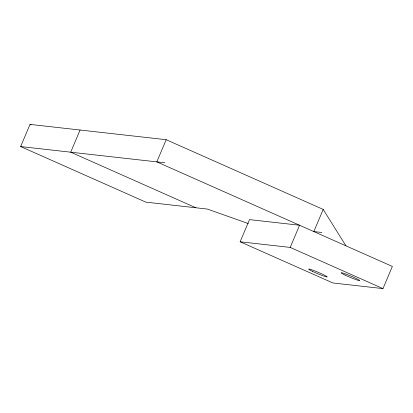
<?xml version="1.0" encoding="UTF-8"?>
<svg xmlns="http://www.w3.org/2000/svg" width="413" height="413" viewBox="0 0 413 413"><rect width="100%" height="100%" fill="white"/><g stroke="black" fill="none" stroke-linecap="round" stroke-linejoin="round"><path stroke-width="0.62" d="M248.265 223.552L207.321 209.061L145.856 202.148L20.65 146.563L30.015 124.396L166.181 139.702L323.203 209.412L345.955 245.838M80.076 130.023L70.711 152.191L195.917 207.775M166.181 139.702L156.816 161.875L392.35 266.437L382.985 288.604L332.924 282.977L240.139 241.786L249.504 219.618L299.564 225.245L290.2 247.413L240.139 241.786M313.839 231.579L323.203 209.412M20.65 146.563L164.828 162.774M313.565 231.548L321.851 232.483M30.015 124.396L31.192 124.917M290.2 247.413L382.985 288.604M345.056 275.068A10.057 0.738 22.9 0 0 359.625 280.603A10.057 0.738 22.9 0 0 346.507 274.299A10.057 0.738 22.9 0 0 345.056 275.068M312.615 271.424A10.057 0.738 22.9 0 0 327.184 276.958A10.057 0.738 22.9 0 0 314.066 270.654A10.057 0.738 22.9 0 0 312.615 271.424"/></g></svg>
